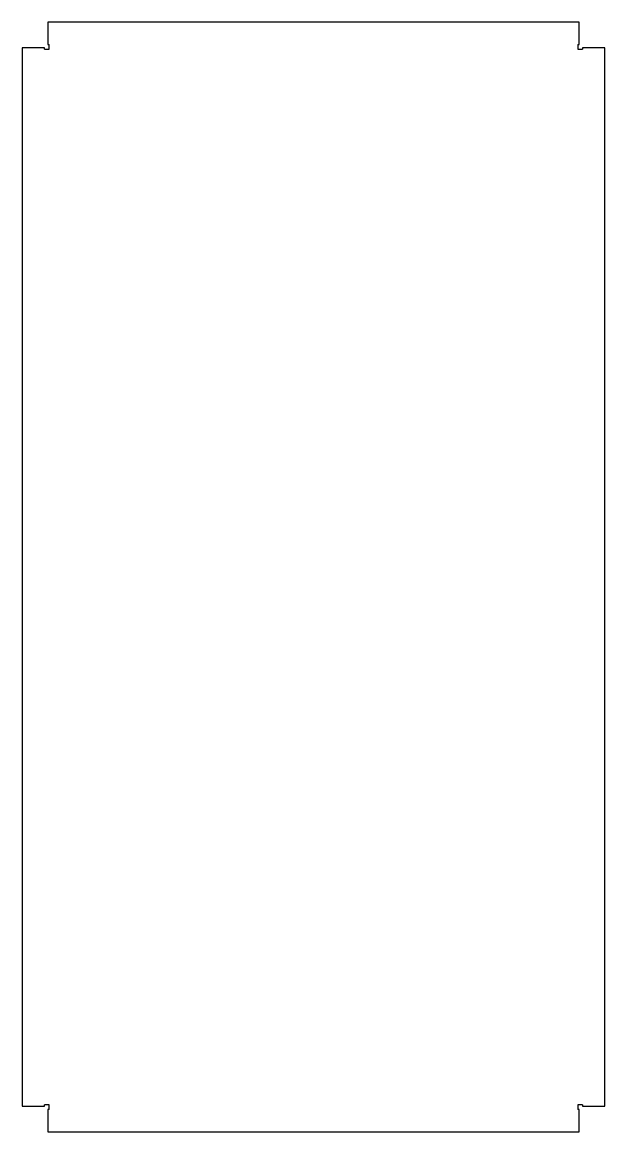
# Model space of a CAD drawing. Header units: millimetres. Extents: x -153 to 153, y -292 to 291.
import ezdxf

# ---------------------------------------------------------------- set-up
doc = ezdxf.new("R2010")
doc.units = ezdxf.units.MM
doc.layers.add('Unfold_Sketch003', color=7, linetype='CONTINUOUS')

msp = doc.modelspace()

# ---------------------------------------------------------------- linework, layer by layer
at = {"layer": 'Unfold_Sketch003'}
for p, q in [((139.67, 290.89), (-139.67, 290.89)), ((-139.67, 290.89), (-139.67, 279.18)), ((139.67, 279.18), (139.67, 290.89)), ((-141.38, 277.47), (-153.09, 277.47)), ((-153.09, 277.47), (-153.09, -278.97)), ((-141.38, 276.68), (-141.38, 277.47)), ((-141.38, 276.68), (-138.89, 276.68)), ((-139.67, 279.18), (-138.89, 279.18)), ((-138.89, 276.68), (-138.89, 279.18)), ((138.89, 279.18), (138.89, 276.68)), ((138.89, 279.18), (139.67, 279.18)), ((138.89, 276.68), (141.38, 276.68)), ((153.09, 277.47), (141.38, 277.47)), ((141.38, 277.47), (141.38, 276.68)), ((153.09, -278.97), (153.09, 277.47)), ((-153.09, -278.97), (-141.38, -278.97)), ((-141.38, -278.97), (-141.38, -278.18)), ((-138.89, -278.18), (-141.38, -278.18)), ((-138.89, -280.68), (-138.89, -278.18)), ((138.89, -278.18), (138.89, -280.68)), ((141.38, -278.18), (138.89, -278.18)), ((141.38, -278.18), (141.38, -278.97)), ((141.38, -278.97), (153.09, -278.97)), ((-138.89, -280.68), (-139.67, -280.68)), ((-139.67, -280.68), (-139.67, -292.39)), ((139.67, -280.68), (138.89, -280.68)), ((139.67, -292.39), (139.67, -280.68)), ((-139.67, -292.39), (139.67, -292.39))]:
    msp.add_line(p, q, dxfattribs=at)

doc.saveas('drawing.dxf')
